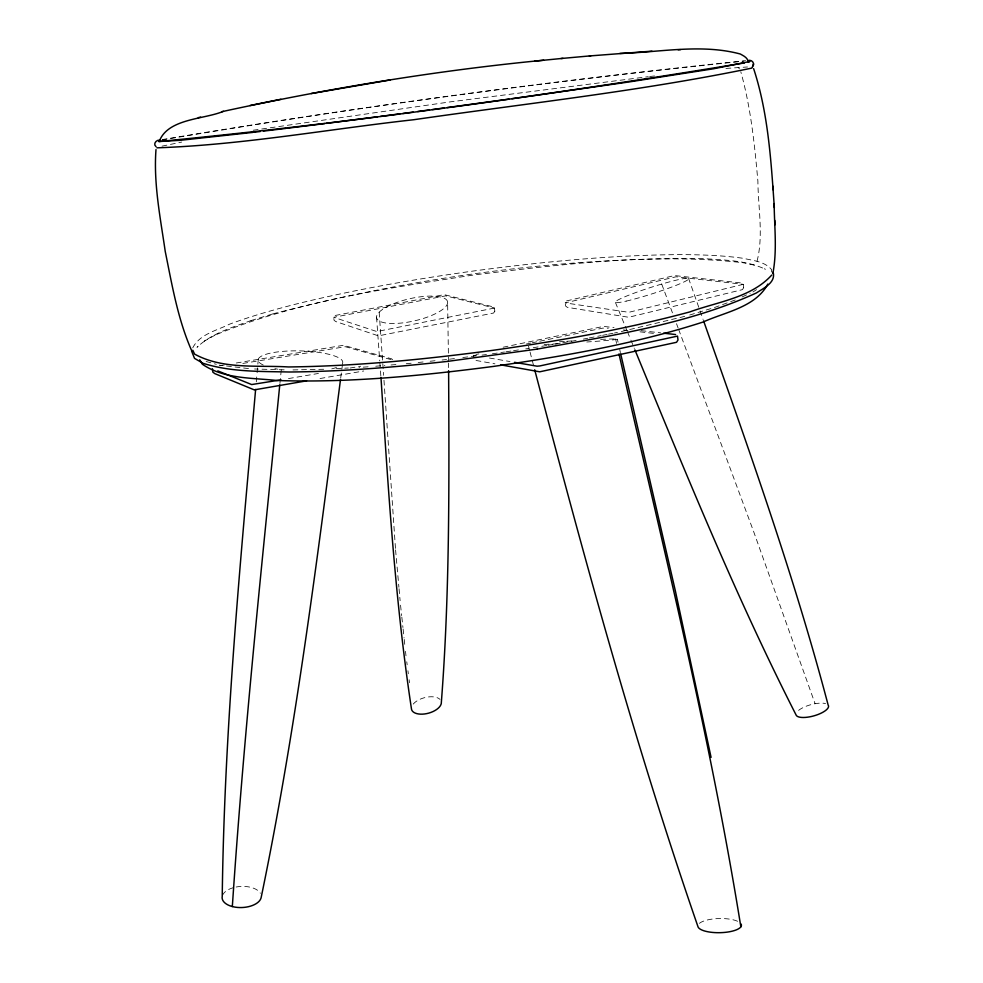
<?xml version="1.0" encoding="UTF-8"?>
<svg xmlns="http://www.w3.org/2000/svg" width="983" height="983" viewBox="0 0 983 983"><rect width="100%" height="100%" fill="white"/><g stroke="black" fill="none" stroke-linecap="round" stroke-linejoin="round"><path stroke-width="0.74" stroke-dasharray="4.92 3.69" d="M256.293 381.859L256.968 374.265M257.104 372.741L258.308 359.078M279.922 383.407L281.285 369.768A42.318 10.235 1.6 0 1 274.908 368.637M340.732 377.853L342.686 362.739M192.766 347.822C199.561 334.146 216.936 330.509 229.604 324.157C250.948 316.231 272.881 310.026 294.925 304.349C353.843 289.739 413.732 279.319 473.843 270.952C542.862 261.773 612.335 254.953 682.005 254.597C702.476 254.781 722.996 255.42 743.283 258.32C753.089 260.606 764.639 261.404 771.594 269.612L771.667 272.328M757.045 261.22C763.619 235.65 758.126 207.585 757.893 181.277C754.612 144.513 750.803 107.405 740.801 71.771M251.39 320.433L251.058 320.544C232.246 327.425 211.91 333.2 197.005 347.282L198.197 346.286M205.521 340.167L204.378 341.101L215.953 334.65L215.338 334.982C297.628 300.921 386.921 288.461 474.384 274.871C563.357 264.23 653.707 252.619 743.246 262.731L742.57 262.584L756.971 265.717L756.246 265.557M752.941 291.976L756.517 289.666M742.067 296.964L750.213 293.229M735.259 299.962L714.813 307.409L687.658 315.629M163.006 139.746L162.514 139.905C355.318 107.233 549.448 81.196 743.971 61.155M272.746 313.921L273.053 313.823C413.265 277.562 558.479 257.337 703.423 258.603L703.767 258.603C724.606 260.151 746.49 260.2 765.72 269.403L764.319 268.764M251.058 320.544L273.053 313.823M684.733 316.379L618.934 332.119M162.023 146.16L181.708 142.068M162.17 139.574C355.674 107.061 550.431 80.778 745.63 60.676M503.136 347.22L603.501 326.405L614.031 327.597M475.932 354.494L478.893 353.88M526.372 344.001L530.82 343.079M532.307 342.772L536.755 341.851M539.728 341.224L602.886 328.101L608.354 328.211M583.349 339.11L587.797 338.238M589.284 337.943L601.141 335.621M602.628 335.326L607.076 334.453M608.551 334.159L612.999 333.286M614.486 332.991L617.447 332.414M288.486 378.578L318.431 373.454M350.108 368.035L360.687 366.229M320.028 378.529L363.735 370.996M546.622 345.524L530.279 348.191M548.084 345.279L553.957 344.271M555.432 344.013L561.293 343.006M562.768 342.76L578.901 339.983M219.848 365.701L224.345 364.963M236.313 362.985L343.509 345.291L391.541 358.795L393.47 360.319L345.328 346.704L240.552 363.796M253.196 130.235L450.902 101.79L648.239 76.686M492.336 353.806L504.476 352.012M505.999 351.791L512.069 350.882M513.581 350.661L519.651 349.764M525.721 348.867L528.756 348.412M449.538 359.2L456.923 358.279M462.821 357.529L476.104 355.858M482.002 355.109L486.438 354.556M649.677 76.527L655.464 75.851M406.249 363.735L412.221 363.108M418.193 362.494L424.164 361.867M430.149 361.252L436.12 360.626M442.092 360.011L446.577 359.545M725.958 68.429L747.51 66.979M368.121 366.819L358.979 367.433M375.752 366.217L384.906 365.479M391.013 364.988L398.643 364.374M336.174 368.65L348.338 367.998M292.971 369.927L325.52 369.215M284.148 369.841L254.548 368.981M248.502 368.576L219.246 365.135M641.1 330.644L660.588 332.844M623.419 329.932L627.94 330.448M639.994 331.824L656.497 333.716M476.399 355.785L473.499 355.281L474.052 358.979M489.46 358.021L509.98 361.547M476.03 360.466L494.928 363.833M206.123 361.474L216.334 364.324M738.147 67.446L739.437 68.822M615.419 302.445L626.896 330.337M627.461 331.738L630.336 338.717M630.902 340.106L634.354 348.474M661.706 284.05L673.343 315.199M676.513 323.69L678.098 327.941M678.626 329.354L754.01 532.602L815.079 703.717M688.542 278.3L699.577 309.534M700.08 310.96L703.091 319.475M528.51 346.114L529.665 350.55M530.046 352.037L534.297 368.318M615.567 338.951L616.587 343.448M617.385 339.233L618.049 342.195M619.732 349.604L620.408 352.565M406.765 661.78L407.146 664.766M407.933 670.75L408.314 673.736M409.1 679.708L409.481 682.706M400.548 605.184L401.666 615.604M401.826 617.091L402.944 627.51M403.104 628.997L404.062 637.93M404.222 639.429L404.861 645.376M405.5 651.336L405.979 655.808M395.571 549.878L398.914 587.244M399.049 588.743L400.118 600.699M395.461 548.367L383.739 376.808M376.538 317.153L379.733 360.872M379.843 362.371L380.839 375.936M379.168 312.201L383.628 375.297M447.609 301.978A36.383 11.317 -12.9 0 1 395.67 323.444A36.383 11.317 -12.9 0 1 392.979 303.956A36.383 11.317 -12.9 0 1 447.609 301.978L448.506 361.511M448.531 363.034L448.592 367.617M798.601 710.365A16.846 5.787 -15.6 0 1 825.56 703.595M413.229 704.086A15.372 8.011 -15.1 0 1 426.88 697.156A15.372 8.011 -15.1 0 1 439.991 699.392M222.539 895.366A19.599 10.567 -2.5 0 1 234.74 887.305M236.166 887.01A19.599 10.567 -2.5 0 1 260.397 893.277M263.321 365.074A42.318 10.235 1.6 0 1 297.05 350.845A42.318 10.235 1.6 0 1 340.29 365.639M336.469 367.47A42.318 10.235 1.6 0 1 328.777 369.51M600.674 339.381A44.837 1.008 -3.5 0 1 616.869 339.344A44.837 1.008 -3.5 0 1 586.74 341.998M557.68 343.792A44.837 1.008 -3.5 0 1 543.808 344.468M559.499 341.765A44.837 1.008 -3.5 0 1 565.348 341.371M566.859 341.273A44.837 1.008 -3.5 0 1 574.379 340.794M699.429 923.344A21.773 7.078 -1.1 0 1 717.701 918.589A21.773 7.078 -1.1 0 1 738.098 921.526M743.676 287.638L742.472 289.629L628.665 317.276L567.302 307.323L565.63 306.069L565.139 302.899L566.331 300.97L674.485 275.559L741.624 283.006L743.259 284.32L743.676 287.638M494.818 311.193L493.577 313.036L378.455 335.867L335.756 321.552L334.097 320.323L333.655 317.312L334.884 315.531L444.169 294.63L492.827 306.782L494.449 308.06L494.818 311.193M743.259 284.32L628.776 312.311L565.139 302.899L676.046 276.788L743.259 284.32M494.449 308.06L378.369 331.246L376.268 331.357L333.655 317.312L445.717 295.846L494.449 308.06M626.269 301.093A38.681 3.256 -17.8 0 0 687.744 279.885A38.681 3.256 -17.8 0 0 642.231 290.268A38.681 3.256 -17.8 0 0 626.269 301.093"/><path stroke-width="1.47" d="M232.332 906.559C243.956 732.323 262.436 558.651 279.774 384.918M255.617 389.452C240.712 558.135 224.382 726.941 222.232 896.385A19.599 10.567 -2.5 0 0 239.705 907.555A19.599 10.567 -2.5 0 0 261.195 897.344C296.682 726.191 317.939 552.569 340.536 379.364M155.99 149.588C153.434 183.624 160.389 217.796 165.23 251.402C172 284.689 177.726 318.836 191.427 350.132M191.562 350.98L194.511 358.353L202.928 363.255C230.71 372.152 260.348 371.316 289.174 372.004C342.244 371.562 395.191 367.224 447.904 361.351M772.847 273.532C777.307 250.579 774.346 226.79 774.149 203.579M752.486 66.783C755.423 63.49 751.762 58.992 747.744 60.663M767.809 284.062C755.571 307.323 725.147 311.992 703.066 322.043C635.03 343.915 564.353 356.153 493.773 366.376C421.977 375.727 349.567 382.94 277.083 380.507C252.017 377.742 224.05 379.131 202.363 364.238L199.746 359.803M752.99 65.873L753.285 65.013M753.297 64.841L753.58 64.006M752.228 67.188L751.909 68.085C640.277 91.173 526.569 103.424 413.782 119.717C328.371 129.166 242.678 144.919 156.961 147.819M771.729 275.056C751.147 297.788 717.406 301.818 689.82 311.918C624.869 329.391 558.504 341.064 491.942 350.452C424.472 359.422 356.596 366.168 288.498 366.954C257.386 365.062 222.858 369.657 194.585 354.101L192.803 350.243M223.411 111.312C204.415 119.434 168.412 118.304 159.443 140.913L158.939 141.073M159.848 140.102C156.236 139.66 152.66 144.182 156.076 146.737M748.161 61.99L749.918 61.474L713.572 68.773L628.493 82.031M743.197 63.231L744.156 62.973C549.939 94.97 354.666 122.408 158.754 141.54L180.393 140.299L252.803 132.41M198.259 117.665L200.581 117.1M221.703 111.718C327.966 88.581 435.444 70.641 543.722 60.221M249.965 105.525L280.929 99.271M311.144 93.582L390.239 79.955M281.003 379.868L251.673 384.562L217.796 370.898M306.573 380.851L254.265 389.87L214.847 373.638L212.881 372.188L212.389 368.723M537.111 349.112L537.259 349.088C611.291 335.535 687.424 324.402 756.431 292.934C763.226 288.326 776.14 282.711 773.117 272.119M537.259 349.088L447.781 361.363M627.031 82.24L511.934 98.705M504.562 99.738L508.985 99.111M460.486 105.759L503.05 99.947M417.652 111.509L429.46 109.924M432.409 109.531L444.218 107.946M447.167 107.552L458.975 105.967M377.533 116.793L326.295 123.379M380.507 116.399L399.848 113.856M402.821 113.475L413.229 112.099M287.417 128.232L324.795 123.575M254.314 132.226L260.335 131.501M263.346 131.144L285.918 128.417M534.629 61.13L562.964 58.341M560.974 58.525L590.795 55.834M589.37 55.957L651.95 51.153M619.855 53.438C659.716 52.418 701.149 43.473 740.322 54.016C743.283 55.748 747.313 57.432 748.026 61.204L748.555 61.229M678.159 49.801L680.555 49.654M663.586 333.188L675.579 334.539M514.502 362.322L537.062 366.192L539.765 365.959L677.508 336.112L678 339.995L676.55 342.293L539.728 371.807L500.752 364.865M753.629 68.626C768.264 113.217 771.09 161.077 774.346 207.683M634.92 349.874C685.679 473.007 735.849 596.607 796.304 715.403A16.846 5.787 -15.6 0 0 815.743 715.305A16.846 5.787 -15.6 0 0 828.153 705.094C793.846 574.797 748.26 447.892 703.595 320.9M534.691 369.792C584 556.968 634.711 744.008 698.09 926.994A21.773 7.078 -1.1 0 0 722.984 932.548A21.773 7.078 -1.1 0 0 741.108 924.057M618.971 353.917C662.456 544.25 709.849 733.92 740.85 926.822M620.74 354.052L675.296 590.586L711.065 757.365M380.949 377.447L381.269 381.969C388.383 491.058 395.055 600.367 411.41 708.546A15.372 8.011 -15.1 0 0 426.868 713.584A15.372 8.011 -15.1 0 0 441.355 702.243C449.858 591.938 449.157 481.203 448.617 370.652M774.751 220.364L774.948 224.837M773.117 186.315L773.289 190.026"/></g></svg>
